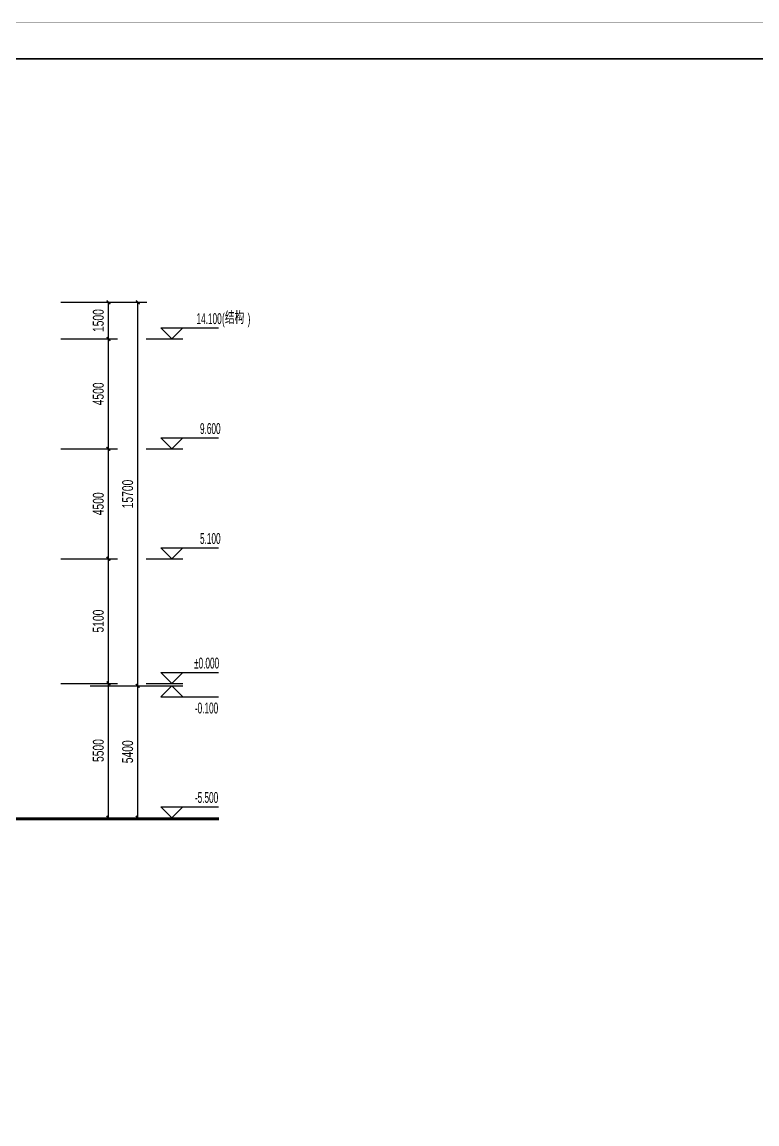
# Model space of a CAD drawing. Extents: x -186194 to 139607, y -228907 to -26595.
# Drawn here: x 79452 to 109529, y -184905 to -139799 of the extents above; entities that cross this region are included whole.
import ezdxf

# ---------------------------------------------------------------- set-up
doc = ezdxf.new("R2010")
doc.units = 0
doc.header["$LTSCALE"] = 10
doc.header["$MEASUREMENT"] = 0
for name, color, linetype in [('01-标注_标高', 200, 'Continuous'), ('01-标注_轴线坐标', 132, 'Continuous'), ('02-TEXT_标注', 130, 'Continuous'), ('A-SUR_看线', 231, 'Continuous')]:
    doc.layers.add(name, color=color, linetype=linetype)
doc.styles.add('_TCH_DIM', font='ros.shx', dxfattribs={"width": 0.8, "bigfont": 'jd.shx'})
doc.styles.add('_TCH_DIM_T3', font='ros.shx', dxfattribs={"width": 0.705882, "bigfont": 'jd.shx'})
doc.dimstyles.new('_TCH_ARCH&&150', dxfattribs={"dimtxt": 446.25, "dimasz": 150, "dimexe": 375, "dimexo": 450, "dimgap": 189.375, "dimtad": 1, "dimdec": 0, "dimzin": 0, "dimdsep": 46, "dimtxsty": '_TCH_DIM_T3', "dimblk": 'ARCHTICK', "dimcen": 0.09, "dimclrt": 7, "dimazin": 2, "dimtfac": 1, "dimtdec": 0, "dimtix": 1, "dimtmove": 2, "dimatfit": 3, "dimfxl": 0, "dimtolj": 1, "dimtzin": 0, "dimarcsym": 0})

# ---------------------------------------------------------------- blocks, each defined once
blk = doc.blocks.new('图框-A1+1-4')
for points, const_width in [([(0, 0), (1051, 0), (1051, 594), (0, 594)], 0.05), ([(976, 584), (25, 584), (25, 10), (976, 10)], 0.5)]:
    blk.add_lwpolyline(points, close=True, dxfattribs=dict(const_width=const_width))
blk = doc.blocks.new('_ArchTick')
at = {"color": 0, "linetype": 'ByBlock', "const_width": 0.4}
blk.add_lwpolyline([(-0.5, -0.5), (0.5, 0.5)], dxfattribs=at)
blk = doc.blocks.new('*D88')
at = {"layer": '01-标注_轴线坐标', "color": 0, "lineweight": -2, "transparency": 16777216}
for p, q in [((81039, -166870), (83362, -166870)), ((82987, -172370), (82987, -166870)), ((81039, -172370), (83362, -172370))]:
    blk.add_line(p, q, dxfattribs=at)
at = {"layer": 'Defpoints', "color": 0, "transparency": 16777216}
for p in [(80589, -166870), (82987, -166870), (80589, -172370)]:
    blk.add_point(p, dxfattribs=at)
at = {"layer": '01-标注_轴线坐标', "color": 0, "lineweight": -2, "transparency": 16777216, "xscale": 150, "yscale": 150, "zscale": 150}
for p, rotation in [((82987, -166870), 90), ((82987, -172370), 270)]:
    blk.add_blockref('_ArchTick', p, dxfattribs=dict(at, rotation=rotation))
at = {"layer": '01-标注_轴线坐标', "color": 7, "transparency": 16777216, "insert": (82575, -169620), "char_height": 446.2, "attachment_point": 5, "rotation": 90, "style": '_TCH_DIM_T3'}
blk.add_mtext('\\A1;5500', dxfattribs=at)
blk = doc.blocks.new('*D89')
at = {"layer": '01-标注_轴线坐标', "color": 0, "lineweight": -2, "transparency": 16777216}
for p, q in [((81039, -161770), (83362, -161770)), ((82987, -166870), (82987, -161770)), ((81039, -166870), (83362, -166870))]:
    blk.add_line(p, q, dxfattribs=at)
at = {"layer": 'Defpoints', "color": 0, "transparency": 16777216}
for p in [(80589, -161770), (82987, -161770), (80589, -166870)]:
    blk.add_point(p, dxfattribs=at)
at = {"layer": '01-标注_轴线坐标', "color": 0, "lineweight": -2, "transparency": 16777216, "xscale": 150, "yscale": 150, "zscale": 150}
for p, rotation in [((82987, -161770), 90), ((82987, -166870), 270)]:
    blk.add_blockref('_ArchTick', p, dxfattribs=dict(at, rotation=rotation))
at = {"layer": '01-标注_轴线坐标', "color": 7, "transparency": 16777216, "insert": (82575, -164320), "char_height": 446.2, "attachment_point": 5, "rotation": 90, "style": '_TCH_DIM_T3'}
blk.add_mtext('\\A1;5100', dxfattribs=at)
blk = doc.blocks.new('*D90')
at = {"layer": '01-标注_轴线坐标', "color": 0, "lineweight": -2, "transparency": 16777216}
for p, q in [((81039, -157270), (83362, -157270)), ((82987, -161770), (82987, -157270)), ((81039, -161770), (83362, -161770))]:
    blk.add_line(p, q, dxfattribs=at)
at = {"layer": 'Defpoints', "color": 0, "transparency": 16777216}
for p in [(80589, -157270), (82987, -157270), (80589, -161770)]:
    blk.add_point(p, dxfattribs=at)
at = {"layer": '01-标注_轴线坐标', "color": 0, "lineweight": -2, "transparency": 16777216, "xscale": 150, "yscale": 150, "zscale": 150}
for p, rotation in [((82987, -157270), 90), ((82987, -161770), 270)]:
    blk.add_blockref('_ArchTick', p, dxfattribs=dict(at, rotation=rotation))
at = {"layer": '01-标注_轴线坐标', "color": 7, "transparency": 16777216, "insert": (82575, -159520), "char_height": 446.2, "attachment_point": 5, "rotation": 90, "style": '_TCH_DIM_T3'}
blk.add_mtext('\\A1;4500', dxfattribs=at)
blk = doc.blocks.new('*D91')
at = {"layer": '01-标注_轴线坐标', "color": 0, "lineweight": -2, "transparency": 16777216}
for p, q in [((81039, -152770), (83362, -152770)), ((82987, -157270), (82987, -152770)), ((81039, -157270), (83362, -157270))]:
    blk.add_line(p, q, dxfattribs=at)
at = {"layer": 'Defpoints', "color": 0, "transparency": 16777216}
for p in [(80589, -152770), (82987, -152770), (80589, -157270)]:
    blk.add_point(p, dxfattribs=at)
at = {"layer": '01-标注_轴线坐标', "color": 0, "lineweight": -2, "transparency": 16777216, "xscale": 150, "yscale": 150, "zscale": 150}
for p, rotation in [((82987, -152770), 90), ((82987, -157270), 270)]:
    blk.add_blockref('_ArchTick', p, dxfattribs=dict(at, rotation=rotation))
at = {"layer": '01-标注_轴线坐标', "color": 7, "transparency": 16777216, "insert": (82575, -155020), "char_height": 446.2, "attachment_point": 5, "rotation": 90, "style": '_TCH_DIM_T3'}
blk.add_mtext('\\A1;4500', dxfattribs=at)
blk = doc.blocks.new('*D92')
at = {"layer": '01-标注_轴线坐标', "color": 0, "lineweight": -2, "transparency": 16777216}
for p, q in [((81039, -151270), (83362, -151270)), ((82987, -152770), (82987, -151270)), ((81039, -152770), (83362, -152770))]:
    blk.add_line(p, q, dxfattribs=at)
at = {"layer": 'Defpoints', "color": 0, "transparency": 16777216}
for p in [(80589, -151270), (82987, -151270), (80589, -152770)]:
    blk.add_point(p, dxfattribs=at)
at = {"layer": '01-标注_轴线坐标', "color": 0, "lineweight": -2, "transparency": 16777216, "xscale": 150, "yscale": 150, "zscale": 150}
for p, rotation in [((82987, -151270), 90), ((82987, -152770), 270)]:
    blk.add_blockref('_ArchTick', p, dxfattribs=dict(at, rotation=rotation))
at = {"layer": '01-标注_轴线坐标', "color": 7, "transparency": 16777216, "insert": (82575, -152020), "char_height": 446.2, "attachment_point": 5, "rotation": 90, "style": '_TCH_DIM_T3'}
blk.add_mtext('\\A1;1500', dxfattribs=at)
blk = doc.blocks.new('*D93')
at = {"layer": '01-标注_轴线坐标', "color": 0, "lineweight": -2, "transparency": 16777216}
for p, q in [((82237, -166970), (84562, -166970)), ((84187, -172371), (84187, -166970)), ((82237, -172371), (84562, -172371))]:
    blk.add_line(p, q, dxfattribs=at)
at = {"layer": 'Defpoints', "color": 0, "transparency": 16777216}
for p in [(81787, -166970), (84187, -166970), (81787, -172371)]:
    blk.add_point(p, dxfattribs=at)
at = {"layer": '01-标注_轴线坐标', "color": 0, "lineweight": -2, "transparency": 16777216, "xscale": 150, "yscale": 150, "zscale": 150}
for p, rotation in [((84187, -166970), 90), ((84187, -172371), 270)]:
    blk.add_blockref('_ArchTick', p, dxfattribs=dict(at, rotation=rotation))
at = {"layer": '01-标注_轴线坐标', "color": 7, "transparency": 16777216, "insert": (83775, -169670), "char_height": 446.2, "attachment_point": 5, "rotation": 90, "style": '_TCH_DIM_T3'}
blk.add_mtext('\\A1;5400', dxfattribs=at)
blk = doc.blocks.new('*D94')
at = {"layer": '01-标注_轴线坐标', "color": 0, "lineweight": -2, "transparency": 16777216}
for p, q in [((82237, -151270), (84562, -151270)), ((84187, -166970), (84187, -151270)), ((82237, -166970), (84562, -166970))]:
    blk.add_line(p, q, dxfattribs=at)
at = {"layer": 'Defpoints', "color": 0, "transparency": 16777216}
for p in [(81787, -151270), (84187, -151270), (81787, -166970)]:
    blk.add_point(p, dxfattribs=at)
at = {"layer": '01-标注_轴线坐标', "color": 0, "lineweight": -2, "transparency": 16777216, "xscale": 150, "yscale": 150, "zscale": 150}
for p, rotation in [((84187, -151270), 90), ((84187, -166970), 270)]:
    blk.add_blockref('_ArchTick', p, dxfattribs=dict(at, rotation=rotation))
at = {"layer": '01-标注_轴线坐标', "color": 7, "transparency": 16777216, "insert": (83775, -159120), "char_height": 446.2, "attachment_point": 5, "rotation": 90, "style": '_TCH_DIM_T3'}
blk.add_mtext('\\A1;15700', dxfattribs=at)

msp = doc.modelspace()

# ---------------------------------------------------------------- linework, layer by layer
at = {"layer": '01-标注_标高'}
for p, q in [((85587.9, -152770.5), (85137.9, -152320.5)), ((85137.9, -152320.5), (87485.4, -152320.5)), ((85587.9, -152770.5), (86037.9, -152320.5)), ((84537.9, -152770.5), (86037.9, -152770.5)), ((85587.9, -157270.5), (85137.9, -156820.5)), ((85137.9, -156820.5), (87485.4, -156820.5)), ((85587.9, -157270.5), (86037.9, -156820.5)), ((84537.9, -157270.5), (86037.9, -157270.5)), ((85587.9, -161770.5), (85137.9, -161320.5)), ((85137.9, -161320.5), (87485.4, -161320.5)), ((85587.9, -161770.5), (86037.9, -161320.5)), ((84537.9, -161770.5), (86037.9, -161770.5)), ((85587.9, -166870.5), (85137.9, -166420.5)), ((85137.9, -166420.5), (87485.4, -166420.5)), ((85587.9, -166870.5), (86037.9, -166420.5)), ((84537.9, -166870.5), (86037.9, -166870.5)), ((84537.9, -166970.5), (86037.9, -166970.5)), ((85587.9, -166970.5), (85137.9, -167420.5)), ((85587.9, -166970.5), (86037.9, -167420.5)), ((85137.9, -167420.5), (87485.4, -167420.5)), ((85587.9, -172370.5), (85137.9, -171920.5)), ((85137.9, -171920.5), (87485.4, -171920.5)), ((85587.9, -172370.5), (86037.9, -171920.5)), ((84537.9, -172370.5), (86037.9, -172370.5))]:
    msp.add_line(p, q, dxfattribs=at)
at = {"layer": 'A-SUR_看线'}
msp.add_line((75821.8, -172370.5), (87506.7, -172370.5), dxfattribs=at)
at = {"layer": 'A-SUR_看线', "const_width": 100}
msp.add_lwpolyline([(75821.8, -172420.5), (87506.7, -172420.5)], dxfattribs=at)

# ---------------------------------------------------------------- block references
at = {"xscale": 150, "yscale": 150, "zscale": 150}
msp.add_blockref('图框-A1+1-4', (-18046.8, -228902.8), dxfattribs=at)

# ---------------------------------------------------------------- texts
at = {"layer": '02-TEXT_标注', "style": '_TCH_DIM'}
for s, height, width, p in [('14.100', 446.25, 0.564706, (86592, -152163)), ('(', 446.2, 0.564706, (87635.4, -152163)), ('结构', 520.93, 0.8, (87753, -152163)), (')', 446.2, 0.564706, (88684.1, -152163)), ('9.600', 446.25, 0.564706, (86734.8, -156663)), ('5.100', 446.25, 0.564706, (86734.8, -161163)), ('%%P0.000', 446.25, 0.564706, (86491.2, -166263)), ('-0.100', 446.25, 0.564706, (86524.8, -168103)), ('-5.500', 446.25, 0.564706, (86524.8, -171763))]:
    msp.add_text(s, height=height, dxfattribs=dict(at, width=width)).set_placement(p)

# ---------------------------------------------------------------- dimensions: what is measured, and where the dimension line sits
at = {"layer": '01-标注_轴线坐标'}
for p1, p2, distance, picture, middle in [((80588.6, -152770.5), (80588.6, -151270.5), -2398.8, '*D92', (82575, -152020.5)), ((81787.5, -166970.5), (81787.5, -151270.5), -2400, '*D94', (83775, -159120.5)), ((80588.6, -157270.5), (80588.6, -152770.5), -2398.8, '*D91', (82575, -155020.5)), ((80588.6, -161770.5), (80588.6, -157270.5), -2398.8, '*D90', (82575, -159520.5)), ((80588.6, -166870.5), (80588.6, -161770.5), -2398.8, '*D89', (82575, -164320.5)), ((80588.6, -172370.5), (80588.6, -166870.5), -2398.8, '*D88', (82575, -169620.5)), ((81787.5, -172370.5), (81787.5, -166970.5), -2400, '*D93', (83775, -169670.5))]:
    dim = msp.add_aligned_dim(p1=p1, p2=p2, distance=distance, dimstyle='_TCH_ARCH&&150', dxfattribs=at)
    dim.commit()
    dim.dimension.update_dxf_attribs({"geometry": picture, "text_midpoint": middle})

doc.saveas('drawing.dxf')
